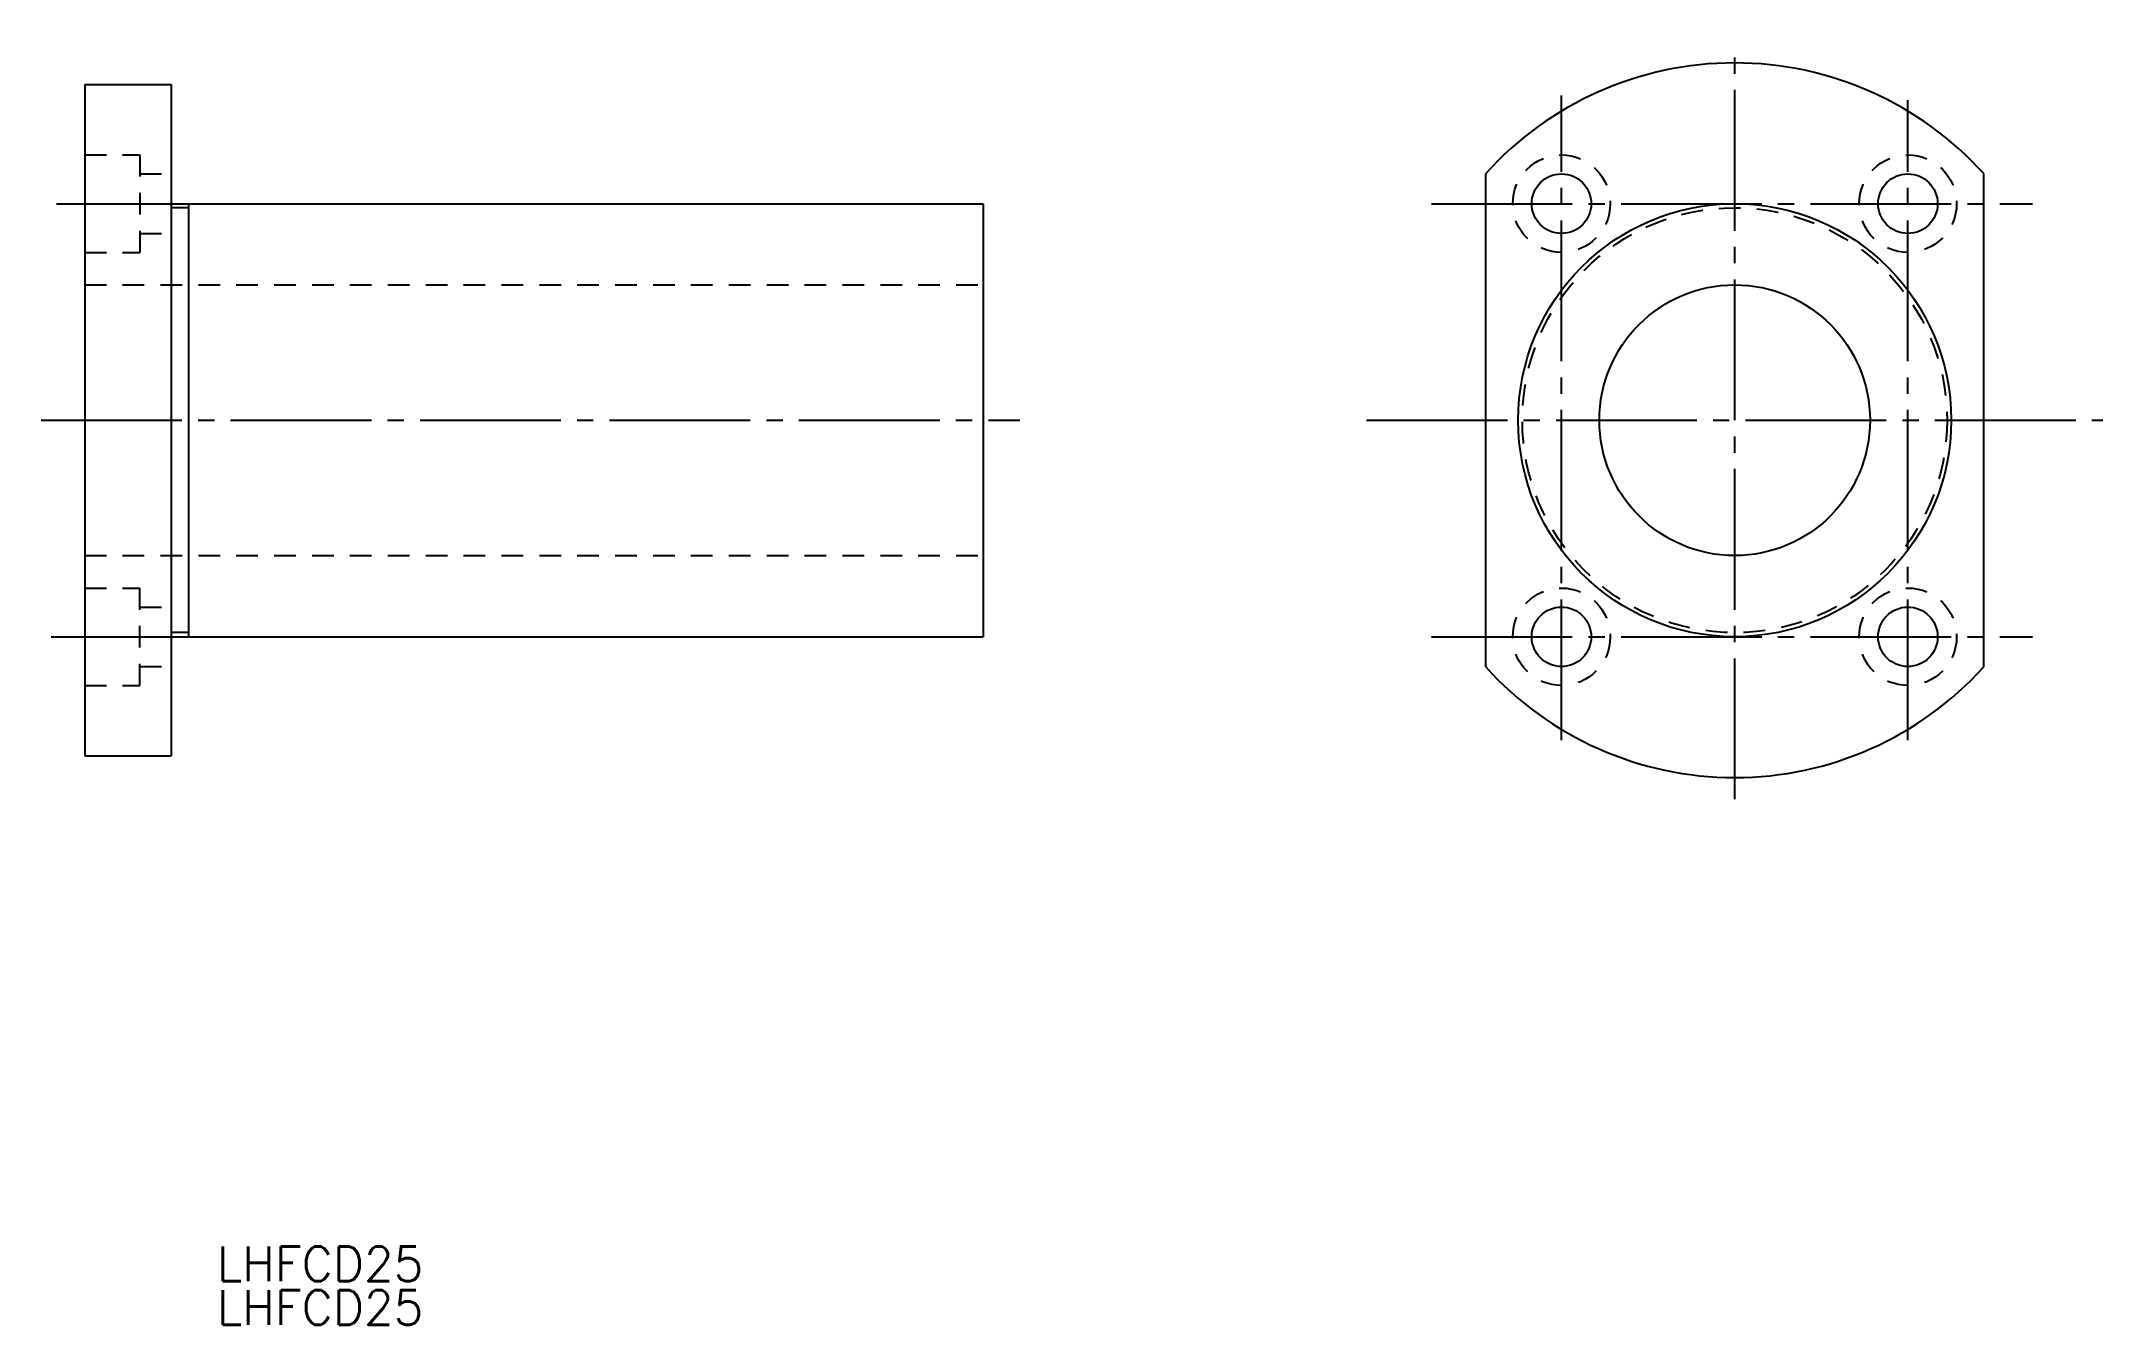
# Model space of a CAD drawing. Extents: x 98 to 288, y 114 to 233.
import ezdxf

# ---------------------------------------------------------------- set-up
doc = ezdxf.new("R2010")
doc.units = 0
doc.linetypes.add('CENTER', pattern=[17.5, 13, -1.5, 1.5, -1.5])
doc.linetypes.add('DASHED', pattern=[3.5, 2, -1.5])
doc.layers.get('0').update_dxf_attribs({"linetype": 'CONTINUOUS'})
doc.layers.add('CENTER', color=1, linetype='CENTER')
doc.styles.get("Standard").update_dxf_attribs({"font": 'txt.shx', "bigfont": '@extfont2.shx'})

msp = doc.modelspace()

# ---------------------------------------------------------------- linework, layer by layer
at = {"color": 7, "linetype": 'CONTINUOUS'}
for p, q in [((101.56, 228.51), (101.56, 166.51)), ((101.56, 228.51), (109.56, 228.51)), ((109.56, 228.51), (109.56, 166.51)), ((230.98, 174.73), (230.98, 220.3)), ((276.98, 174.73), (276.98, 220.3)), ((111.16, 217.14), (109.56, 217.14)), ((111.16, 217.51), (111.16, 177.51)), ((111.16, 217.51), (184.56, 217.51)), ((184.56, 217.51), (184.56, 177.51)), ((111.16, 177.89), (109.56, 177.89)), ((111.16, 177.51), (184.56, 177.51)), ((101.56, 166.51), (109.56, 166.51))]:
    msp.add_line(p, q, dxfattribs=at)
at = {"color": 3, "linetype": 'DASHED'}
for p, q in [((101.56, 222.01), (106.66, 222.01)), ((106.66, 222.01), (106.66, 213.01)), ((106.66, 220.26), (109.56, 220.26)), ((106.66, 214.76), (109.56, 214.76)), ((101.56, 213.01), (106.66, 213.01)), ((101.56, 210.01), (184.56, 210.01)), ((101.56, 185.01), (184.56, 185.01)), ((101.56, 182.01), (106.66, 182.01)), ((106.66, 173.01), (106.66, 182.01)), ((106.66, 180.26), (109.56, 180.26)), ((106.66, 174.76), (109.56, 174.76)), ((101.56, 173.01), (106.66, 173.01))]:
    msp.add_line(p, q, dxfattribs=at)
for centre, radius in [((237.98, 217.51), 4.5), ((269.98, 217.51), 4.5), ((253.98, 197.51), 19.62), ((237.98, 177.51), 4.5), ((269.98, 177.51), 4.5)]:
    msp.add_circle(centre, radius, dxfattribs=at)
at = {"color": 7, "linetype": 'CONTINUOUS'}
for centre, radius in [((237.98, 217.51), 2.75), ((269.98, 217.51), 2.75), ((253.98, 197.51), 20), ((253.98, 197.51), 12.5), ((237.98, 177.51), 2.75), ((269.98, 177.51), 2.75)]:
    msp.add_circle(centre, radius, dxfattribs=at)
for centre, start, end in [((253.98, 199.51), 42.1034, 137.8966), ((253.98, 195.51), 222.1034, 317.8966)]:
    msp.add_arc(centre, 31, start, end, dxfattribs=at)
at = {"layer": 'CENTER', "color": 1, "linetype": 'CENTER'}
for p, q in [((253.98, 162.51), (253.98, 232.51)), ((237.98, 167.96), (237.98, 227.51)), ((269.98, 167.96), (269.98, 227.06)), ((98.95, 217.51), (111.95, 217.51)), ((225.98, 217.51), (281.48, 217.51)), ((97.54, 197.51), (187.95, 197.51)), ((219.98, 197.51), (287.98, 197.51)), ((98.45, 177.51), (112.95, 177.51)), ((225.98, 177.51), (281.48, 177.51))]:
    msp.add_line(p, q, dxfattribs=at)

# ---------------------------------------------------------------- texts
at = {"color": 7, "linetype": 'CONTINUOUS'}
for p in [(113.78, 118), (113.78, 113.97)]:
    msp.add_text('LHFCD25', height=3.2, dxfattribs=at).set_placement(p)

doc.saveas('drawing.dxf')
